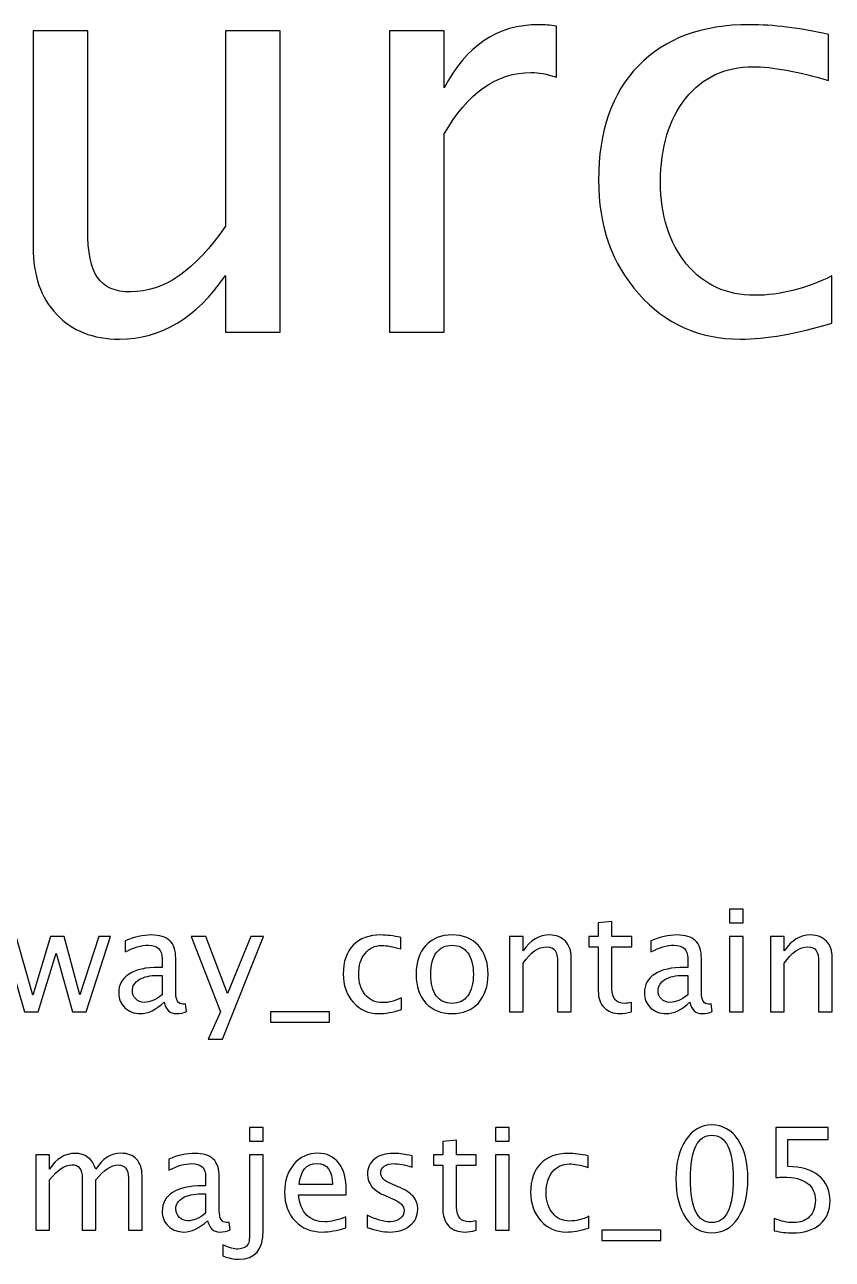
# Model space of a CAD drawing. Header units: centimetres. Extents: x -57 to 41, y -60 to 58.
# Drawn here: x -45.99 to -38.78, y -19.04 to -8.01 of the extents above; entities that cross this region are included whole.
import ezdxf

# ---------------------------------------------------------------- set-up
doc = ezdxf.new("R2010")
doc.units = ezdxf.units.CM
doc.header["$MEASUREMENT"] = 0
doc.layers.add('Layer 1', color=7, linetype='Continuous')

msp = doc.modelspace()

# ---------------------------------------------------------------- linework, layer by layer
at = {"layer": 'Layer 1'}
for points, knots in [([(-42.73409, -10.7573), (-42.73409, -10.7573), (-42.73409, -8.0649), (-42.73409, -8.0649), (-42.73409, -8.0649), (-42.73409, -8.0649), (-42.24641, -8.0649), (-42.24641, -8.0649), (-42.24641, -8.0649), (-42.24641, -8.0649), (-42.24641, -8.57375), (-42.24641, -8.57375), (-42.24641, -8.57375), (-42.05252, -8.19698), (-41.77143, -8.00902), (-41.40228, -8.00902), (-41.40228, -8.00902), (-41.35233, -8.00902), (-41.29984, -8.01325), (-41.24565, -8.02172), (-41.24565, -8.02172), (-41.24565, -8.02172), (-41.24565, -8.47807), (-41.24565, -8.47807), (-41.24565, -8.47807), (-41.33032, -8.45013), (-41.40482, -8.43574), (-41.46917, -8.43574), (-41.46917, -8.43574), (-41.77905, -8.43574), (-42.03813, -8.61862), (-42.24641, -8.98523), (-42.24641, -8.98523), (-42.24641, -8.98523), (-42.24641, -10.7573), (-42.24641, -10.7573), (-42.24641, -10.7573), (-42.24641, -10.7573), (-42.73409, -10.7573), (-42.73409, -10.7573)], [0, 0, 0, 0, 0.09090909, 0.09090909, 0.09090909, 0.09090909, 0.18181818, 0.18181818, 0.18181818, 0.18181818, 0.27272727, 0.27272727, 0.27272727, 0.27272727, 0.36363636, 0.36363636, 0.36363636, 0.36363636, 0.45454545, 0.45454545, 0.45454545, 0.45454545, 0.54545455, 0.54545455, 0.54545455, 0.54545455, 0.63636364, 0.63636364, 0.63636364, 0.63636364, 0.72727273, 0.72727273, 0.72727273, 0.72727273, 0.81818182, 0.81818182, 0.81818182, 0.81818182, 1, 1, 1, 1]), ([(-38.78608, -10.67602), (-39.10189, -10.77085), (-39.37451, -10.81826), (-39.60396, -10.81826), (-39.60396, -10.81826), (-39.96803, -10.81826), (-40.26944, -10.68364), (-40.50905, -10.41525), (-40.50905, -10.41525), (-40.74865, -10.14601), (-40.86888, -9.80649), (-40.86888, -9.39755), (-40.86888, -9.39755), (-40.86888, -8.96067), (-40.75035, -8.61947), (-40.51328, -8.37563), (-40.51328, -8.37563), (-40.27621, -8.13094), (-39.94517, -8.00902), (-39.52014, -8.00902), (-39.52014, -8.00902), (-39.31101, -8.00902), (-39.07564, -8.03781), (-38.81656, -8.09538), (-38.81656, -8.09538), (-38.81656, -8.09538), (-38.81656, -8.50686), (-38.81656, -8.50686), (-38.81656, -8.50686), (-39.09173, -8.42558), (-39.31609, -8.38494), (-39.48881, -8.38494), (-39.48881, -8.38494), (-39.73943, -8.38494), (-39.94009, -8.47892), (-40.08995, -8.66603), (-40.08995, -8.66603), (-40.23981, -8.85315), (-40.31516, -9.10291), (-40.31516, -9.41449), (-40.31516, -9.41449), (-40.31516, -9.71675), (-40.23727, -9.96059), (-40.08233, -10.1477), (-40.08233, -10.1477), (-39.92739, -10.33397), (-39.72503, -10.4271), (-39.47357, -10.4271), (-39.47357, -10.4271), (-39.2509, -10.4271), (-39.0223, -10.36953), (-38.78608, -10.25438), (-38.78608, -10.25438), (-38.78608, -10.25438), (-38.78608, -10.67602), (-38.78608, -10.67602)], [0, 0, 0, 0, 0.06666667, 0.06666667, 0.06666667, 0.06666667, 0.13333333, 0.13333333, 0.13333333, 0.13333333, 0.2, 0.2, 0.2, 0.2, 0.26666667, 0.26666667, 0.26666667, 0.26666667, 0.33333333, 0.33333333, 0.33333333, 0.33333333, 0.4, 0.4, 0.4, 0.4, 0.46666667, 0.46666667, 0.46666667, 0.46666667, 0.53333333, 0.53333333, 0.53333333, 0.53333333, 0.6, 0.6, 0.6, 0.6, 0.66666667, 0.66666667, 0.66666667, 0.66666667, 0.73333333, 0.73333333, 0.73333333, 0.73333333, 0.8, 0.8, 0.8, 0.8, 0.86666667, 0.86666667, 0.86666667, 0.86666667, 1, 1, 1, 1]), ([(-44.20052, -10.7573), (-44.20052, -10.7573), (-44.20052, -10.25099), (-44.20052, -10.25099), (-44.20052, -10.25099), (-44.46045, -10.62945), (-44.77625, -10.81826), (-45.14709, -10.81826), (-45.14709, -10.81826), (-45.38247, -10.81826), (-45.56958, -10.7446), (-45.70843, -10.59643), (-45.70843, -10.59643), (-45.84813, -10.44827), (-45.91756, -10.2493), (-45.91756, -9.99784), (-45.91756, -9.99784), (-45.91756, -9.99784), (-45.91756, -8.0649), (-45.91756, -8.0649), (-45.91756, -8.0649), (-45.91756, -8.0649), (-45.42988, -8.0649), (-45.42988, -8.0649), (-45.42988, -8.0649), (-45.42988, -8.0649), (-45.42988, -9.83867), (-45.42988, -9.83867), (-45.42988, -9.83867), (-45.42988, -10.04102), (-45.40025, -10.18411), (-45.34183, -10.26877), (-45.34183, -10.26877), (-45.28256, -10.35429), (-45.18435, -10.39662), (-45.04634, -10.39662), (-45.04634, -10.39662), (-44.74831, -10.39662), (-44.46553, -10.20104), (-44.20052, -9.80903), (-44.20052, -9.80903), (-44.20052, -9.80903), (-44.20052, -8.0649), (-44.20052, -8.0649), (-44.20052, -8.0649), (-44.20052, -8.0649), (-43.71284, -8.0649), (-43.71284, -8.0649), (-43.71284, -8.0649), (-43.71284, -8.0649), (-43.71284, -10.7573), (-43.71284, -10.7573), (-43.71284, -10.7573), (-43.71284, -10.7573), (-44.20052, -10.7573), (-44.20052, -10.7573)], [0, 0, 0, 0, 0.06666667, 0.06666667, 0.06666667, 0.06666667, 0.13333333, 0.13333333, 0.13333333, 0.13333333, 0.2, 0.2, 0.2, 0.2, 0.26666667, 0.26666667, 0.26666667, 0.26666667, 0.33333333, 0.33333333, 0.33333333, 0.33333333, 0.4, 0.4, 0.4, 0.4, 0.46666667, 0.46666667, 0.46666667, 0.46666667, 0.53333333, 0.53333333, 0.53333333, 0.53333333, 0.6, 0.6, 0.6, 0.6, 0.66666667, 0.66666667, 0.66666667, 0.66666667, 0.73333333, 0.73333333, 0.73333333, 0.73333333, 0.8, 0.8, 0.8, 0.8, 0.86666667, 0.86666667, 0.86666667, 0.86666667, 1, 1, 1, 1]), ([(-39.69996, -16.03327), (-39.69996, -16.03327), (-39.69996, -15.91135), (-39.69996, -15.91135), (-39.69996, -15.91135), (-39.69996, -15.91135), (-39.57804, -15.91135), (-39.57804, -15.91135), (-39.57804, -15.91135), (-39.57804, -15.91135), (-39.57804, -16.03327), (-39.57804, -16.03327), (-39.57804, -16.03327), (-39.57804, -16.03327), (-39.69996, -16.03327), (-39.69996, -16.03327)], [0, 0, 0, 0, 0.2, 0.2, 0.2, 0.2, 0.4, 0.4, 0.4, 0.4, 0.6, 0.6, 0.6, 0.6, 1, 1, 1, 1]), ([(-40.5752, -16.82935), (-40.61288, -16.83972), (-40.64568, -16.8448), (-40.67341, -16.8448), (-40.67341, -16.8448), (-40.73564, -16.8448), (-40.78411, -16.82702), (-40.81883, -16.79146), (-40.81883, -16.79146), (-40.85375, -16.7559), (-40.87111, -16.70658), (-40.87111, -16.64329), (-40.87111, -16.64329), (-40.87111, -16.64329), (-40.87111, -16.2479), (-40.87111, -16.2479), (-40.87111, -16.2479), (-40.87111, -16.2479), (-40.95535, -16.2479), (-40.95535, -16.2479), (-40.95535, -16.2479), (-40.95535, -16.2479), (-40.95535, -16.15646), (-40.95535, -16.15646), (-40.95535, -16.15646), (-40.95535, -16.15646), (-40.87111, -16.15646), (-40.87111, -16.15646), (-40.87111, -16.15646), (-40.87111, -16.15646), (-40.87111, -16.03475), (-40.87111, -16.03475), (-40.87111, -16.03475), (-40.87111, -16.03475), (-40.74919, -16.02311), (-40.74919, -16.02311), (-40.74919, -16.02311), (-40.74919, -16.02311), (-40.74919, -16.15646), (-40.74919, -16.15646), (-40.74919, -16.15646), (-40.74919, -16.15646), (-40.57266, -16.15646), (-40.57266, -16.15646), (-40.57266, -16.15646), (-40.57266, -16.15646), (-40.57266, -16.2479), (-40.57266, -16.2479), (-40.57266, -16.2479), (-40.57266, -16.2479), (-40.74919, -16.2479), (-40.74919, -16.2479), (-40.74919, -16.2479), (-40.74919, -16.2479), (-40.74919, -16.62128), (-40.74919, -16.62128), (-40.74919, -16.62128), (-40.74919, -16.70933), (-40.71088, -16.75336), (-40.63447, -16.75336), (-40.63447, -16.75336), (-40.61817, -16.75336), (-40.59848, -16.75061), (-40.5752, -16.74532), (-40.5752, -16.74532), (-40.5752, -16.74532), (-40.5752, -16.82935), (-40.5752, -16.82935)], [0, 0, 0, 0, 0.05555556, 0.05555556, 0.05555556, 0.05555556, 0.11111111, 0.11111111, 0.11111111, 0.11111111, 0.16666667, 0.16666667, 0.16666667, 0.16666667, 0.22222222, 0.22222222, 0.22222222, 0.22222222, 0.27777778, 0.27777778, 0.27777778, 0.27777778, 0.33333333, 0.33333333, 0.33333333, 0.33333333, 0.38888889, 0.38888889, 0.38888889, 0.38888889, 0.44444444, 0.44444444, 0.44444444, 0.44444444, 0.5, 0.5, 0.5, 0.5, 0.55555556, 0.55555556, 0.55555556, 0.55555556, 0.61111111, 0.61111111, 0.61111111, 0.61111111, 0.66666667, 0.66666667, 0.66666667, 0.66666667, 0.72222222, 0.72222222, 0.72222222, 0.72222222, 0.77777778, 0.77777778, 0.77777778, 0.77777778, 0.83333333, 0.83333333, 0.83333333, 0.83333333, 0.88888889, 0.88888889, 0.88888889, 0.88888889, 1, 1, 1, 1]), ([(-45.99472, -16.82956), (-45.99472, -16.82956), (-46.18776, -16.15646), (-46.18776, -16.15646), (-46.18776, -16.15646), (-46.18776, -16.15646), (-46.0688, -16.15646), (-46.0688, -16.15646), (-46.0688, -16.15646), (-46.0688, -16.15646), (-45.92085, -16.67906), (-45.92085, -16.67906), (-45.92085, -16.67906), (-45.92085, -16.67906), (-45.76125, -16.15646), (-45.76125, -16.15646), (-45.76125, -16.15646), (-45.76125, -16.15646), (-45.63933, -16.15646), (-45.63933, -16.15646), (-45.63933, -16.15646), (-45.63933, -16.15646), (-45.499, -16.67822), (-45.499, -16.67822), (-45.499, -16.67822), (-45.499, -16.67822), (-45.32924, -16.15646), (-45.32924, -16.15646), (-45.32924, -16.15646), (-45.32924, -16.15646), (-45.2251, -16.15646), (-45.2251, -16.15646), (-45.2251, -16.15646), (-45.2251, -16.15646), (-45.44481, -16.82956), (-45.44481, -16.82956), (-45.44481, -16.82956), (-45.44481, -16.82956), (-45.56673, -16.82956), (-45.56673, -16.82956), (-45.56673, -16.82956), (-45.56673, -16.82956), (-45.71109, -16.30463), (-45.71109, -16.30463), (-45.71109, -16.30463), (-45.71109, -16.30463), (-45.8728, -16.82956), (-45.8728, -16.82956), (-45.8728, -16.82956), (-45.8728, -16.82956), (-45.99472, -16.82956), (-45.99472, -16.82956)], [0, 0, 0, 0, 0.07142857, 0.07142857, 0.07142857, 0.07142857, 0.14285714, 0.14285714, 0.14285714, 0.14285714, 0.21428571, 0.21428571, 0.21428571, 0.21428571, 0.28571429, 0.28571429, 0.28571429, 0.28571429, 0.35714286, 0.35714286, 0.35714286, 0.35714286, 0.42857143, 0.42857143, 0.42857143, 0.42857143, 0.5, 0.5, 0.5, 0.5, 0.57142857, 0.57142857, 0.57142857, 0.57142857, 0.64285714, 0.64285714, 0.64285714, 0.64285714, 0.71428571, 0.71428571, 0.71428571, 0.71428571, 0.78571429, 0.78571429, 0.78571429, 0.78571429, 0.85714286, 0.85714286, 0.85714286, 0.85714286, 1, 1, 1, 1]), ([(-44.748, -16.74383), (-44.82123, -16.81114), (-44.89172, -16.8448), (-44.95945, -16.8448), (-44.95945, -16.8448), (-45.01512, -16.8448), (-45.06148, -16.82744), (-45.09809, -16.79252), (-45.09809, -16.79252), (-45.13492, -16.75759), (-45.15334, -16.71357), (-45.15334, -16.66044), (-45.15334, -16.66044), (-45.15334, -16.58699), (-45.12244, -16.53047), (-45.06063, -16.4911), (-45.06063, -16.4911), (-44.99882, -16.45173), (-44.91013, -16.43205), (-44.79456, -16.43205), (-44.79456, -16.43205), (-44.79456, -16.43205), (-44.76599, -16.43205), (-44.76599, -16.43205), (-44.76599, -16.43205), (-44.76599, -16.43205), (-44.76599, -16.35098), (-44.76599, -16.35098), (-44.76599, -16.35098), (-44.76599, -16.27288), (-44.80663, -16.23393), (-44.88812, -16.23393), (-44.88812, -16.23393), (-44.9512, -16.23393), (-45.0202, -16.25383), (-45.09492, -16.29362), (-45.09492, -16.29362), (-45.09492, -16.29362), (-45.09492, -16.19329), (-45.09492, -16.19329), (-45.09492, -16.19329), (-45.01279, -16.15942), (-44.93532, -16.14249), (-44.86272, -16.14249), (-44.86272, -16.14249), (-44.788, -16.14249), (-44.73276, -16.15942), (-44.69741, -16.1935), (-44.69741, -16.1935), (-44.66185, -16.22758), (-44.64407, -16.28007), (-44.64407, -16.35098), (-44.64407, -16.35098), (-44.64407, -16.35098), (-44.64407, -16.65515), (-44.64407, -16.65515), (-44.64407, -16.65515), (-44.64407, -16.72478), (-44.62269, -16.75971), (-44.57972, -16.75971), (-44.57972, -16.75971), (-44.57443, -16.75971), (-44.5666, -16.75886), (-44.55623, -16.75717), (-44.55623, -16.75717), (-44.55623, -16.75717), (-44.54755, -16.8249), (-44.54755, -16.8249), (-44.54755, -16.8249), (-44.57528, -16.83824), (-44.60576, -16.8448), (-44.6392, -16.8448), (-44.6392, -16.8448), (-44.69614, -16.8448), (-44.73233, -16.81114), (-44.748, -16.74383)], [0, 0, 0, 0, 0.05, 0.05, 0.05, 0.05, 0.1, 0.1, 0.1, 0.1, 0.15, 0.15, 0.15, 0.15, 0.2, 0.2, 0.2, 0.2, 0.25, 0.25, 0.25, 0.25, 0.3, 0.3, 0.3, 0.3, 0.35, 0.35, 0.35, 0.35, 0.4, 0.4, 0.4, 0.4, 0.45, 0.45, 0.45, 0.45, 0.5, 0.5, 0.5, 0.5, 0.55, 0.55, 0.55, 0.55, 0.6, 0.6, 0.6, 0.6, 0.65, 0.65, 0.65, 0.65, 0.7, 0.7, 0.7, 0.7, 0.75, 0.75, 0.75, 0.75, 0.8, 0.8, 0.8, 0.8, 0.85, 0.85, 0.85, 0.85, 0.9, 0.9, 0.9, 0.9, 1, 1, 1, 1]), ([(-44.35388, -17.07467), (-44.35388, -17.07467), (-44.24466, -16.83041), (-44.24466, -16.83041), (-44.24466, -16.83041), (-44.24466, -16.83041), (-44.50543, -16.15646), (-44.50543, -16.15646), (-44.50543, -16.15646), (-44.50543, -16.15646), (-44.37462, -16.15646), (-44.37462, -16.15646), (-44.37462, -16.15646), (-44.37462, -16.15646), (-44.18073, -16.66615), (-44.18073, -16.66615), (-44.18073, -16.66615), (-44.18073, -16.66615), (-43.97393, -16.15646), (-43.97393, -16.15646), (-43.97393, -16.15646), (-43.97393, -16.15646), (-43.859, -16.15646), (-43.859, -16.15646), (-43.859, -16.15646), (-43.859, -16.15646), (-44.22688, -17.07467), (-44.22688, -17.07467), (-44.22688, -17.07467), (-44.22688, -17.07467), (-44.35388, -17.07467), (-44.35388, -17.07467)], [0, 0, 0, 0, 0.11111111, 0.11111111, 0.11111111, 0.11111111, 0.22222222, 0.22222222, 0.22222222, 0.22222222, 0.33333333, 0.33333333, 0.33333333, 0.33333333, 0.44444444, 0.44444444, 0.44444444, 0.44444444, 0.55555556, 0.55555556, 0.55555556, 0.55555556, 0.66666667, 0.66666667, 0.66666667, 0.66666667, 0.77777778, 0.77777778, 0.77777778, 0.77777778, 1, 1, 1, 1]), ([(-42.62773, -16.80924), (-42.70668, -16.83295), (-42.77484, -16.8448), (-42.8322, -16.8448), (-42.8322, -16.8448), (-42.92322, -16.8448), (-42.99857, -16.81114), (-43.05847, -16.74405), (-43.05847, -16.74405), (-43.11837, -16.67674), (-43.14843, -16.59186), (-43.14843, -16.48962), (-43.14843, -16.48962), (-43.14843, -16.3804), (-43.1188, -16.2951), (-43.05953, -16.23414), (-43.05953, -16.23414), (-43.00026, -16.17297), (-42.9175, -16.14249), (-42.81124, -16.14249), (-42.81124, -16.14249), (-42.75896, -16.14249), (-42.70012, -16.14969), (-42.63535, -16.16408), (-42.63535, -16.16408), (-42.63535, -16.16408), (-42.63535, -16.26695), (-42.63535, -16.26695), (-42.63535, -16.26695), (-42.70414, -16.24663), (-42.76023, -16.23647), (-42.80341, -16.23647), (-42.80341, -16.23647), (-42.86607, -16.23647), (-42.91623, -16.25996), (-42.9537, -16.30674), (-42.9537, -16.30674), (-42.99116, -16.35352), (-43.01, -16.41596), (-43.01, -16.49386), (-43.01, -16.49386), (-43.01, -16.56942), (-42.99053, -16.63038), (-42.95179, -16.67716), (-42.95179, -16.67716), (-42.91306, -16.72373), (-42.86247, -16.74701), (-42.7996, -16.74701), (-42.7996, -16.74701), (-42.74393, -16.74701), (-42.68678, -16.73262), (-42.62773, -16.70383), (-42.62773, -16.70383), (-42.62773, -16.70383), (-42.62773, -16.80924), (-42.62773, -16.80924)], [0, 0, 0, 0, 0.06666667, 0.06666667, 0.06666667, 0.06666667, 0.13333333, 0.13333333, 0.13333333, 0.13333333, 0.2, 0.2, 0.2, 0.2, 0.26666667, 0.26666667, 0.26666667, 0.26666667, 0.33333333, 0.33333333, 0.33333333, 0.33333333, 0.4, 0.4, 0.4, 0.4, 0.46666667, 0.46666667, 0.46666667, 0.46666667, 0.53333333, 0.53333333, 0.53333333, 0.53333333, 0.6, 0.6, 0.6, 0.6, 0.66666667, 0.66666667, 0.66666667, 0.66666667, 0.73333333, 0.73333333, 0.73333333, 0.73333333, 0.8, 0.8, 0.8, 0.8, 0.86666667, 0.86666667, 0.86666667, 0.86666667, 1, 1, 1, 1]), ([(-42.17667, -16.8448), (-42.27552, -16.8448), (-42.35383, -16.81326), (-42.41141, -16.75018), (-42.41141, -16.75018), (-42.46919, -16.68711), (-42.49798, -16.60138), (-42.49798, -16.49322), (-42.49798, -16.49322), (-42.49798, -16.38527), (-42.46919, -16.29976), (-42.41141, -16.23689), (-42.41141, -16.23689), (-42.35383, -16.17403), (-42.27552, -16.14249), (-42.17667, -16.14249), (-42.17667, -16.14249), (-42.07782, -16.14249), (-41.9995, -16.17403), (-41.94193, -16.23689), (-41.94193, -16.23689), (-41.88415, -16.29976), (-41.85536, -16.38527), (-41.85536, -16.49322), (-41.85536, -16.49322), (-41.85536, -16.60138), (-41.88415, -16.68711), (-41.94193, -16.75018), (-41.94193, -16.75018), (-41.9995, -16.81326), (-42.07782, -16.8448), (-42.17667, -16.8448)], [0, 0, 0, 0, 0.11111111, 0.11111111, 0.11111111, 0.11111111, 0.22222222, 0.22222222, 0.22222222, 0.22222222, 0.33333333, 0.33333333, 0.33333333, 0.33333333, 0.44444444, 0.44444444, 0.44444444, 0.44444444, 0.55555556, 0.55555556, 0.55555556, 0.55555556, 0.66666667, 0.66666667, 0.66666667, 0.66666667, 0.77777778, 0.77777778, 0.77777778, 0.77777778, 1, 1, 1, 1]), ([(-41.66444, -16.82956), (-41.66444, -16.82956), (-41.66444, -16.15646), (-41.66444, -16.15646), (-41.66444, -16.15646), (-41.66444, -16.15646), (-41.54252, -16.15646), (-41.54252, -16.15646), (-41.54252, -16.15646), (-41.54252, -16.15646), (-41.54252, -16.28367), (-41.54252, -16.28367), (-41.54252, -16.28367), (-41.47796, -16.18948), (-41.3988, -16.14249), (-41.30524, -16.14249), (-41.30524, -16.14249), (-41.2464, -16.14249), (-41.19962, -16.1609), (-41.16512, -16.19795), (-41.16512, -16.19795), (-41.13062, -16.23478), (-41.11326, -16.28452), (-41.11326, -16.34675), (-41.11326, -16.34675), (-41.11326, -16.34675), (-41.11326, -16.82956), (-41.11326, -16.82956), (-41.11326, -16.82956), (-41.11326, -16.82956), (-41.23518, -16.82956), (-41.23518, -16.82956), (-41.23518, -16.82956), (-41.23518, -16.82956), (-41.23518, -16.38654), (-41.23518, -16.38654), (-41.23518, -16.38654), (-41.23518, -16.33659), (-41.24259, -16.30103), (-41.25719, -16.27986), (-41.25719, -16.27986), (-41.27201, -16.25848), (-41.29635, -16.2479), (-41.33043, -16.2479), (-41.33043, -16.2479), (-41.40536, -16.2479), (-41.47606, -16.29679), (-41.54252, -16.39458), (-41.54252, -16.39458), (-41.54252, -16.39458), (-41.54252, -16.82956), (-41.54252, -16.82956), (-41.54252, -16.82956), (-41.54252, -16.82956), (-41.66444, -16.82956), (-41.66444, -16.82956)], [0, 0, 0, 0, 0.06666667, 0.06666667, 0.06666667, 0.06666667, 0.13333333, 0.13333333, 0.13333333, 0.13333333, 0.2, 0.2, 0.2, 0.2, 0.26666667, 0.26666667, 0.26666667, 0.26666667, 0.33333333, 0.33333333, 0.33333333, 0.33333333, 0.4, 0.4, 0.4, 0.4, 0.46666667, 0.46666667, 0.46666667, 0.46666667, 0.53333333, 0.53333333, 0.53333333, 0.53333333, 0.6, 0.6, 0.6, 0.6, 0.66666667, 0.66666667, 0.66666667, 0.66666667, 0.73333333, 0.73333333, 0.73333333, 0.73333333, 0.8, 0.8, 0.8, 0.8, 0.86666667, 0.86666667, 0.86666667, 0.86666667, 1, 1, 1, 1]), ([(-40.05429, -16.74383), (-40.12752, -16.81114), (-40.19801, -16.8448), (-40.26574, -16.8448), (-40.26574, -16.8448), (-40.32141, -16.8448), (-40.36777, -16.82744), (-40.40438, -16.79252), (-40.40438, -16.79252), (-40.44121, -16.75759), (-40.45963, -16.71357), (-40.45963, -16.66044), (-40.45963, -16.66044), (-40.45963, -16.58699), (-40.42873, -16.53047), (-40.36692, -16.4911), (-40.36692, -16.4911), (-40.30511, -16.45173), (-40.21642, -16.43205), (-40.10085, -16.43205), (-40.10085, -16.43205), (-40.10085, -16.43205), (-40.07228, -16.43205), (-40.07228, -16.43205), (-40.07228, -16.43205), (-40.07228, -16.43205), (-40.07228, -16.35098), (-40.07228, -16.35098), (-40.07228, -16.35098), (-40.07228, -16.27288), (-40.11292, -16.23393), (-40.19441, -16.23393), (-40.19441, -16.23393), (-40.25749, -16.23393), (-40.32649, -16.25383), (-40.40121, -16.29362), (-40.40121, -16.29362), (-40.40121, -16.29362), (-40.40121, -16.19329), (-40.40121, -16.19329), (-40.40121, -16.19329), (-40.31908, -16.15942), (-40.24161, -16.14249), (-40.16901, -16.14249), (-40.16901, -16.14249), (-40.09429, -16.14249), (-40.03905, -16.15942), (-40.0037, -16.1935), (-40.0037, -16.1935), (-39.96814, -16.22758), (-39.95036, -16.28007), (-39.95036, -16.35098), (-39.95036, -16.35098), (-39.95036, -16.35098), (-39.95036, -16.65515), (-39.95036, -16.65515), (-39.95036, -16.65515), (-39.95036, -16.72478), (-39.92898, -16.75971), (-39.88601, -16.75971), (-39.88601, -16.75971), (-39.88072, -16.75971), (-39.87289, -16.75886), (-39.86252, -16.75717), (-39.86252, -16.75717), (-39.86252, -16.75717), (-39.85384, -16.8249), (-39.85384, -16.8249), (-39.85384, -16.8249), (-39.88157, -16.83824), (-39.91205, -16.8448), (-39.94549, -16.8448), (-39.94549, -16.8448), (-40.00243, -16.8448), (-40.03862, -16.81114), (-40.05429, -16.74383)], [0, 0, 0, 0, 0.05, 0.05, 0.05, 0.05, 0.1, 0.1, 0.1, 0.1, 0.15, 0.15, 0.15, 0.15, 0.2, 0.2, 0.2, 0.2, 0.25, 0.25, 0.25, 0.25, 0.3, 0.3, 0.3, 0.3, 0.35, 0.35, 0.35, 0.35, 0.4, 0.4, 0.4, 0.4, 0.45, 0.45, 0.45, 0.45, 0.5, 0.5, 0.5, 0.5, 0.55, 0.55, 0.55, 0.55, 0.6, 0.6, 0.6, 0.6, 0.65, 0.65, 0.65, 0.65, 0.7, 0.7, 0.7, 0.7, 0.75, 0.75, 0.75, 0.75, 0.8, 0.8, 0.8, 0.8, 0.85, 0.85, 0.85, 0.85, 0.9, 0.9, 0.9, 0.9, 1, 1, 1, 1]), ([(-39.69996, -16.82956), (-39.69996, -16.82956), (-39.69996, -16.15646), (-39.69996, -16.15646), (-39.69996, -16.15646), (-39.69996, -16.15646), (-39.57804, -16.15646), (-39.57804, -16.15646), (-39.57804, -16.15646), (-39.57804, -16.15646), (-39.57804, -16.82956), (-39.57804, -16.82956), (-39.57804, -16.82956), (-39.57804, -16.82956), (-39.69996, -16.82956), (-39.69996, -16.82956)], [0, 0, 0, 0, 0.2, 0.2, 0.2, 0.2, 0.4, 0.4, 0.4, 0.4, 0.6, 0.6, 0.6, 0.6, 1, 1, 1, 1]), ([(-39.33293, -16.82956), (-39.33293, -16.82956), (-39.33293, -16.15646), (-39.33293, -16.15646), (-39.33293, -16.15646), (-39.33293, -16.15646), (-39.21101, -16.15646), (-39.21101, -16.15646), (-39.21101, -16.15646), (-39.21101, -16.15646), (-39.21101, -16.28367), (-39.21101, -16.28367), (-39.21101, -16.28367), (-39.14645, -16.18948), (-39.06729, -16.14249), (-38.97373, -16.14249), (-38.97373, -16.14249), (-38.91489, -16.14249), (-38.86811, -16.1609), (-38.83361, -16.19795), (-38.83361, -16.19795), (-38.79911, -16.23478), (-38.78175, -16.28452), (-38.78175, -16.34675), (-38.78175, -16.34675), (-38.78175, -16.34675), (-38.78175, -16.82956), (-38.78175, -16.82956), (-38.78175, -16.82956), (-38.78175, -16.82956), (-38.90367, -16.82956), (-38.90367, -16.82956), (-38.90367, -16.82956), (-38.90367, -16.82956), (-38.90367, -16.38654), (-38.90367, -16.38654), (-38.90367, -16.38654), (-38.90367, -16.33659), (-38.91108, -16.30103), (-38.92568, -16.27986), (-38.92568, -16.27986), (-38.9405, -16.25848), (-38.96484, -16.2479), (-38.99892, -16.2479), (-38.99892, -16.2479), (-39.07385, -16.2479), (-39.14455, -16.29679), (-39.21101, -16.39458), (-39.21101, -16.39458), (-39.21101, -16.39458), (-39.21101, -16.82956), (-39.21101, -16.82956), (-39.21101, -16.82956), (-39.21101, -16.82956), (-39.33293, -16.82956), (-39.33293, -16.82956)], [0, 0, 0, 0, 0.06666667, 0.06666667, 0.06666667, 0.06666667, 0.13333333, 0.13333333, 0.13333333, 0.13333333, 0.2, 0.2, 0.2, 0.2, 0.26666667, 0.26666667, 0.26666667, 0.26666667, 0.33333333, 0.33333333, 0.33333333, 0.33333333, 0.4, 0.4, 0.4, 0.4, 0.46666667, 0.46666667, 0.46666667, 0.46666667, 0.53333333, 0.53333333, 0.53333333, 0.53333333, 0.6, 0.6, 0.6, 0.6, 0.66666667, 0.66666667, 0.66666667, 0.66666667, 0.73333333, 0.73333333, 0.73333333, 0.73333333, 0.8, 0.8, 0.8, 0.8, 0.86666667, 0.86666667, 0.86666667, 0.86666667, 1, 1, 1, 1]), ([(-42.17688, -16.75336), (-42.11656, -16.75336), (-42.06957, -16.73071), (-42.03612, -16.6852), (-42.03612, -16.6852), (-42.00289, -16.63991), (-41.98617, -16.57577), (-41.98617, -16.49322), (-41.98617, -16.49322), (-41.98617, -16.41088), (-42.00289, -16.34696), (-42.03612, -16.30166), (-42.03612, -16.30166), (-42.06957, -16.25658), (-42.11656, -16.23393), (-42.17688, -16.23393), (-42.17688, -16.23393), (-42.23742, -16.23393), (-42.28441, -16.25658), (-42.31743, -16.30166), (-42.31743, -16.30166), (-42.35066, -16.34696), (-42.36717, -16.41088), (-42.36717, -16.49322), (-42.36717, -16.49322), (-42.36717, -16.57577), (-42.35066, -16.63991), (-42.31743, -16.6852), (-42.31743, -16.6852), (-42.28441, -16.73071), (-42.23742, -16.75336), (-42.17688, -16.75336)], [0, 0, 0, 0, 0.11111111, 0.11111111, 0.11111111, 0.11111111, 0.22222222, 0.22222222, 0.22222222, 0.22222222, 0.33333333, 0.33333333, 0.33333333, 0.33333333, 0.44444444, 0.44444444, 0.44444444, 0.44444444, 0.55555556, 0.55555556, 0.55555556, 0.55555556, 0.66666667, 0.66666667, 0.66666667, 0.66666667, 0.77777778, 0.77777778, 0.77777778, 0.77777778, 1, 1, 1, 1]), ([(-44.76599, -16.67737), (-44.76599, -16.67737), (-44.76599, -16.50444), (-44.76599, -16.50444), (-44.76599, -16.50444), (-44.76599, -16.50444), (-44.80515, -16.50317), (-44.80515, -16.50317), (-44.80515, -16.50317), (-44.87288, -16.50317), (-44.92749, -16.51566), (-44.96919, -16.54063), (-44.96919, -16.54063), (-45.01068, -16.56582), (-45.03142, -16.59905), (-45.03142, -16.64054), (-45.03142, -16.64054), (-45.03142, -16.66954), (-45.02105, -16.69409), (-45.00052, -16.7142), (-45.00052, -16.7142), (-44.97977, -16.73431), (-44.95458, -16.74447), (-44.92474, -16.74447), (-44.92474, -16.74447), (-44.87394, -16.74447), (-44.82102, -16.72203), (-44.76599, -16.67737)], [0, 0, 0, 0, 0.125, 0.125, 0.125, 0.125, 0.25, 0.25, 0.25, 0.25, 0.375, 0.375, 0.375, 0.375, 0.5, 0.5, 0.5, 0.5, 0.625, 0.625, 0.625, 0.625, 0.75, 0.75, 0.75, 0.75, 1, 1, 1, 1]), ([(-40.07228, -16.67737), (-40.07228, -16.67737), (-40.07228, -16.50444), (-40.07228, -16.50444), (-40.07228, -16.50444), (-40.07228, -16.50444), (-40.11144, -16.50317), (-40.11144, -16.50317), (-40.11144, -16.50317), (-40.17917, -16.50317), (-40.23378, -16.51566), (-40.27548, -16.54063), (-40.27548, -16.54063), (-40.31697, -16.56582), (-40.33771, -16.59905), (-40.33771, -16.64054), (-40.33771, -16.64054), (-40.33771, -16.66954), (-40.32734, -16.69409), (-40.30681, -16.7142), (-40.30681, -16.7142), (-40.28606, -16.73431), (-40.26087, -16.74447), (-40.23103, -16.74447), (-40.23103, -16.74447), (-40.18023, -16.74447), (-40.12731, -16.72203), (-40.07228, -16.67737)], [0, 0, 0, 0, 0.125, 0.125, 0.125, 0.125, 0.25, 0.25, 0.25, 0.25, 0.375, 0.375, 0.375, 0.375, 0.5, 0.5, 0.5, 0.5, 0.625, 0.625, 0.625, 0.625, 0.75, 0.75, 0.75, 0.75, 1, 1, 1, 1]), ([(-43.79867, -16.921), (-43.79867, -16.921), (-43.79867, -16.82956), (-43.79867, -16.82956), (-43.79867, -16.82956), (-43.79867, -16.82956), (-43.27035, -16.82956), (-43.27035, -16.82956), (-43.27035, -16.82956), (-43.27035, -16.82956), (-43.27035, -16.921), (-43.27035, -16.921), (-43.27035, -16.921), (-43.27035, -16.921), (-43.79867, -16.921), (-43.79867, -16.921)], [0, 0, 0, 0, 0.2, 0.2, 0.2, 0.2, 0.4, 0.4, 0.4, 0.4, 0.6, 0.6, 0.6, 0.6, 1, 1, 1, 1]), ([(-43.98462, -17.98484), (-43.98462, -17.98484), (-43.98462, -17.86292), (-43.98462, -17.86292), (-43.98462, -17.86292), (-43.98462, -17.86292), (-43.8627, -17.86292), (-43.8627, -17.86292), (-43.8627, -17.86292), (-43.8627, -17.86292), (-43.8627, -17.98484), (-43.8627, -17.98484), (-43.8627, -17.98484), (-43.8627, -17.98484), (-43.98462, -17.98484), (-43.98462, -17.98484)], [0, 0, 0, 0, 0.2, 0.2, 0.2, 0.2, 0.4, 0.4, 0.4, 0.4, 0.6, 0.6, 0.6, 0.6, 1, 1, 1, 1]), ([(-41.78858, -17.98484), (-41.78858, -17.98484), (-41.78858, -17.86292), (-41.78858, -17.86292), (-41.78858, -17.86292), (-41.78858, -17.86292), (-41.66666, -17.86292), (-41.66666, -17.86292), (-41.66666, -17.86292), (-41.66666, -17.86292), (-41.66666, -17.98484), (-41.66666, -17.98484), (-41.66666, -17.98484), (-41.66666, -17.98484), (-41.78858, -17.98484), (-41.78858, -17.98484)], [0, 0, 0, 0, 0.2, 0.2, 0.2, 0.2, 0.4, 0.4, 0.4, 0.4, 0.6, 0.6, 0.6, 0.6, 1, 1, 1, 1]), ([(-39.8567, -18.80399), (-39.95301, -18.80399), (-40.03069, -18.75975), (-40.08953, -18.67149), (-40.08953, -18.67149), (-40.14859, -18.58322), (-40.17801, -18.4668), (-40.17801, -18.32202), (-40.17801, -18.32202), (-40.17801, -18.17724), (-40.14859, -18.06083), (-40.08953, -17.97256), (-40.08953, -17.97256), (-40.03069, -17.8843), (-39.95301, -17.84006), (-39.8567, -17.84006), (-39.8567, -17.84006), (-39.75997, -17.84006), (-39.68229, -17.88409), (-39.62344, -17.97214), (-39.62344, -17.97214), (-39.56481, -18.06019), (-39.53539, -18.17682), (-39.53539, -18.32202), (-39.53539, -18.32202), (-39.53539, -18.4668), (-39.56481, -18.58322), (-39.62344, -18.67149), (-39.62344, -18.67149), (-39.68229, -18.75975), (-39.75997, -18.80399), (-39.8567, -18.80399)], [0, 0, 0, 0, 0.11111111, 0.11111111, 0.11111111, 0.11111111, 0.22222222, 0.22222222, 0.22222222, 0.22222222, 0.33333333, 0.33333333, 0.33333333, 0.33333333, 0.44444444, 0.44444444, 0.44444444, 0.44444444, 0.55555556, 0.55555556, 0.55555556, 0.55555556, 0.66666667, 0.66666667, 0.66666667, 0.66666667, 0.77777778, 0.77777778, 0.77777778, 0.77777778, 1, 1, 1, 1]), ([(-39.30002, -18.78494), (-39.30002, -18.78494), (-39.30002, -18.67572), (-39.30002, -18.67572), (-39.30002, -18.67572), (-39.23927, -18.70027), (-39.1817, -18.71255), (-39.12666, -18.71255), (-39.12666, -18.71255), (-39.06655, -18.71255), (-39.01914, -18.69477), (-38.98464, -18.65921), (-38.98464, -18.65921), (-38.95013, -18.62365), (-38.93299, -18.57475), (-38.93299, -18.51252), (-38.93299, -18.51252), (-38.93299, -18.44564), (-38.95733, -18.39441), (-39.00601, -18.35907), (-39.00601, -18.35907), (-39.0547, -18.32372), (-39.12518, -18.30615), (-39.21726, -18.30615), (-39.21726, -18.30615), (-39.23864, -18.30615), (-39.26128, -18.30763), (-39.28478, -18.31059), (-39.28478, -18.31059), (-39.28478, -18.31059), (-39.28478, -17.86292), (-39.28478, -17.86292), (-39.28478, -17.86292), (-39.28478, -17.86292), (-38.81996, -17.86292), (-38.81996, -17.86292), (-38.81996, -17.86292), (-38.81996, -17.86292), (-38.81996, -17.9696), (-38.81996, -17.9696), (-38.81996, -17.9696), (-38.81996, -17.9696), (-39.1781, -17.9696), (-39.1781, -17.9696), (-39.1781, -17.9696), (-39.1781, -17.9696), (-39.1781, -18.21217), (-39.1781, -18.21217), (-39.1781, -18.21217), (-39.05999, -18.21217), (-38.96791, -18.23926), (-38.90166, -18.29345), (-38.90166, -18.29345), (-38.83541, -18.34742), (-38.80218, -18.42235), (-38.80218, -18.51824), (-38.80218, -18.51824), (-38.80218, -18.60756), (-38.83224, -18.67741), (-38.89235, -18.728), (-38.89235, -18.728), (-38.95246, -18.77859), (-39.03544, -18.80399), (-39.14127, -18.80399), (-39.14127, -18.80399), (-39.18847, -18.80399), (-39.24139, -18.79764), (-39.30002, -18.78494)], [0, 0, 0, 0, 0.05555556, 0.05555556, 0.05555556, 0.05555556, 0.11111111, 0.11111111, 0.11111111, 0.11111111, 0.16666667, 0.16666667, 0.16666667, 0.16666667, 0.22222222, 0.22222222, 0.22222222, 0.22222222, 0.27777778, 0.27777778, 0.27777778, 0.27777778, 0.33333333, 0.33333333, 0.33333333, 0.33333333, 0.38888889, 0.38888889, 0.38888889, 0.38888889, 0.44444444, 0.44444444, 0.44444444, 0.44444444, 0.5, 0.5, 0.5, 0.5, 0.55555556, 0.55555556, 0.55555556, 0.55555556, 0.61111111, 0.61111111, 0.61111111, 0.61111111, 0.66666667, 0.66666667, 0.66666667, 0.66666667, 0.72222222, 0.72222222, 0.72222222, 0.72222222, 0.77777778, 0.77777778, 0.77777778, 0.77777778, 0.83333333, 0.83333333, 0.83333333, 0.83333333, 0.88888889, 0.88888889, 0.88888889, 0.88888889, 1, 1, 1, 1]), ([(-41.96257, -18.78092), (-42.00025, -18.79129), (-42.03305, -18.79637), (-42.06078, -18.79637), (-42.06078, -18.79637), (-42.12301, -18.79637), (-42.17148, -18.77859), (-42.2062, -18.74303), (-42.2062, -18.74303), (-42.24112, -18.70747), (-42.25848, -18.65815), (-42.25848, -18.59486), (-42.25848, -18.59486), (-42.25848, -18.59486), (-42.25848, -18.19947), (-42.25848, -18.19947), (-42.25848, -18.19947), (-42.25848, -18.19947), (-42.34272, -18.19947), (-42.34272, -18.19947), (-42.34272, -18.19947), (-42.34272, -18.19947), (-42.34272, -18.10803), (-42.34272, -18.10803), (-42.34272, -18.10803), (-42.34272, -18.10803), (-42.25848, -18.10803), (-42.25848, -18.10803), (-42.25848, -18.10803), (-42.25848, -18.10803), (-42.25848, -17.98632), (-42.25848, -17.98632), (-42.25848, -17.98632), (-42.25848, -17.98632), (-42.13656, -17.97468), (-42.13656, -17.97468), (-42.13656, -17.97468), (-42.13656, -17.97468), (-42.13656, -18.10803), (-42.13656, -18.10803), (-42.13656, -18.10803), (-42.13656, -18.10803), (-41.96003, -18.10803), (-41.96003, -18.10803), (-41.96003, -18.10803), (-41.96003, -18.10803), (-41.96003, -18.19947), (-41.96003, -18.19947), (-41.96003, -18.19947), (-41.96003, -18.19947), (-42.13656, -18.19947), (-42.13656, -18.19947), (-42.13656, -18.19947), (-42.13656, -18.19947), (-42.13656, -18.57285), (-42.13656, -18.57285), (-42.13656, -18.57285), (-42.13656, -18.6609), (-42.09825, -18.70493), (-42.02184, -18.70493), (-42.02184, -18.70493), (-42.00554, -18.70493), (-41.98585, -18.70218), (-41.96257, -18.69689), (-41.96257, -18.69689), (-41.96257, -18.69689), (-41.96257, -18.78092), (-41.96257, -18.78092)], [0, 0, 0, 0, 0.05555556, 0.05555556, 0.05555556, 0.05555556, 0.11111111, 0.11111111, 0.11111111, 0.11111111, 0.16666667, 0.16666667, 0.16666667, 0.16666667, 0.22222222, 0.22222222, 0.22222222, 0.22222222, 0.27777778, 0.27777778, 0.27777778, 0.27777778, 0.33333333, 0.33333333, 0.33333333, 0.33333333, 0.38888889, 0.38888889, 0.38888889, 0.38888889, 0.44444444, 0.44444444, 0.44444444, 0.44444444, 0.5, 0.5, 0.5, 0.5, 0.55555556, 0.55555556, 0.55555556, 0.55555556, 0.61111111, 0.61111111, 0.61111111, 0.61111111, 0.66666667, 0.66666667, 0.66666667, 0.66666667, 0.72222222, 0.72222222, 0.72222222, 0.72222222, 0.77777778, 0.77777778, 0.77777778, 0.77777778, 0.83333333, 0.83333333, 0.83333333, 0.83333333, 0.88888889, 0.88888889, 0.88888889, 0.88888889, 1, 1, 1, 1]), ([(-39.85691, -18.71255), (-39.7297, -18.71255), (-39.6662, -18.58237), (-39.6662, -18.32202), (-39.6662, -18.32202), (-39.6662, -18.06167), (-39.7297, -17.9315), (-39.85691, -17.9315), (-39.85691, -17.9315), (-39.9837, -17.9315), (-40.0472, -18.06167), (-40.0472, -18.32202), (-40.0472, -18.32202), (-40.0472, -18.58237), (-39.9837, -18.71255), (-39.85691, -18.71255)], [0, 0, 0, 0, 0.2, 0.2, 0.2, 0.2, 0.4, 0.4, 0.4, 0.4, 0.6, 0.6, 0.6, 0.6, 1, 1, 1, 1]), ([(-45.89195, -18.78113), (-45.89195, -18.78113), (-45.89195, -18.10803), (-45.89195, -18.10803), (-45.89195, -18.10803), (-45.89195, -18.10803), (-45.77003, -18.10803), (-45.77003, -18.10803), (-45.77003, -18.10803), (-45.77003, -18.10803), (-45.77003, -18.23524), (-45.77003, -18.23524), (-45.77003, -18.23524), (-45.71055, -18.14105), (-45.63435, -18.09406), (-45.54101, -18.09406), (-45.54101, -18.09406), (-45.45105, -18.09406), (-45.38988, -18.14105), (-45.35728, -18.23524), (-45.35728, -18.23524), (-45.29949, -18.1402), (-45.22414, -18.09279), (-45.13164, -18.09279), (-45.13164, -18.09279), (-45.07259, -18.09279), (-45.02666, -18.11015), (-44.99385, -18.14507), (-44.99385, -18.14507), (-44.96104, -18.18), (-44.94453, -18.22889), (-44.94453, -18.29176), (-44.94453, -18.29176), (-44.94453, -18.29176), (-44.94453, -18.78113), (-44.94453, -18.78113), (-44.94453, -18.78113), (-44.94453, -18.78113), (-45.06645, -18.78113), (-45.06645, -18.78113), (-45.06645, -18.78113), (-45.06645, -18.78113), (-45.06645, -18.31186), (-45.06645, -18.31186), (-45.06645, -18.31186), (-45.06645, -18.23524), (-45.09693, -18.19693), (-45.15789, -18.19693), (-45.15789, -18.19693), (-45.22118, -18.19693), (-45.28764, -18.24159), (-45.35728, -18.33113), (-45.35728, -18.33113), (-45.35728, -18.33113), (-45.35728, -18.78113), (-45.35728, -18.78113), (-45.35728, -18.78113), (-45.35728, -18.78113), (-45.4792, -18.78113), (-45.4792, -18.78113), (-45.4792, -18.78113), (-45.4792, -18.78113), (-45.4792, -18.31144), (-45.4792, -18.31144), (-45.4792, -18.31144), (-45.4792, -18.23418), (-45.5101, -18.19566), (-45.57212, -18.19566), (-45.57212, -18.19566), (-45.63372, -18.19566), (-45.69976, -18.24053), (-45.77003, -18.33049), (-45.77003, -18.33049), (-45.77003, -18.33049), (-45.77003, -18.78113), (-45.77003, -18.78113), (-45.77003, -18.78113), (-45.77003, -18.78113), (-45.89195, -18.78113), (-45.89195, -18.78113)], [0, 0, 0, 0, 0.04761905, 0.04761905, 0.04761905, 0.04761905, 0.0952381, 0.0952381, 0.0952381, 0.0952381, 0.14285714, 0.14285714, 0.14285714, 0.14285714, 0.19047619, 0.19047619, 0.19047619, 0.19047619, 0.23809524, 0.23809524, 0.23809524, 0.23809524, 0.28571429, 0.28571429, 0.28571429, 0.28571429, 0.33333333, 0.33333333, 0.33333333, 0.33333333, 0.38095238, 0.38095238, 0.38095238, 0.38095238, 0.42857143, 0.42857143, 0.42857143, 0.42857143, 0.47619048, 0.47619048, 0.47619048, 0.47619048, 0.52380952, 0.52380952, 0.52380952, 0.52380952, 0.57142857, 0.57142857, 0.57142857, 0.57142857, 0.61904762, 0.61904762, 0.61904762, 0.61904762, 0.66666667, 0.66666667, 0.66666667, 0.66666667, 0.71428571, 0.71428571, 0.71428571, 0.71428571, 0.76190476, 0.76190476, 0.76190476, 0.76190476, 0.80952381, 0.80952381, 0.80952381, 0.80952381, 0.85714286, 0.85714286, 0.85714286, 0.85714286, 0.9047619, 0.9047619, 0.9047619, 0.9047619, 1, 1, 1, 1]), ([(-44.35927, -18.6954), (-44.4325, -18.76271), (-44.50299, -18.79637), (-44.57072, -18.79637), (-44.57072, -18.79637), (-44.62639, -18.79637), (-44.67275, -18.77901), (-44.70936, -18.74409), (-44.70936, -18.74409), (-44.74619, -18.70916), (-44.76461, -18.66514), (-44.76461, -18.61201), (-44.76461, -18.61201), (-44.76461, -18.53856), (-44.73371, -18.48204), (-44.6719, -18.44267), (-44.6719, -18.44267), (-44.61009, -18.4033), (-44.5214, -18.38362), (-44.40583, -18.38362), (-44.40583, -18.38362), (-44.40583, -18.38362), (-44.37726, -18.38362), (-44.37726, -18.38362), (-44.37726, -18.38362), (-44.37726, -18.38362), (-44.37726, -18.30255), (-44.37726, -18.30255), (-44.37726, -18.30255), (-44.37726, -18.22445), (-44.4179, -18.1855), (-44.49939, -18.1855), (-44.49939, -18.1855), (-44.56247, -18.1855), (-44.63147, -18.2054), (-44.70619, -18.24519), (-44.70619, -18.24519), (-44.70619, -18.24519), (-44.70619, -18.14486), (-44.70619, -18.14486), (-44.70619, -18.14486), (-44.62406, -18.11099), (-44.54659, -18.09406), (-44.47399, -18.09406), (-44.47399, -18.09406), (-44.39927, -18.09406), (-44.34403, -18.11099), (-44.30868, -18.14507), (-44.30868, -18.14507), (-44.27312, -18.17915), (-44.25534, -18.23164), (-44.25534, -18.30255), (-44.25534, -18.30255), (-44.25534, -18.30255), (-44.25534, -18.60672), (-44.25534, -18.60672), (-44.25534, -18.60672), (-44.25534, -18.67635), (-44.23396, -18.71128), (-44.19099, -18.71128), (-44.19099, -18.71128), (-44.1857, -18.71128), (-44.17787, -18.71043), (-44.1675, -18.70874), (-44.1675, -18.70874), (-44.1675, -18.70874), (-44.15882, -18.77647), (-44.15882, -18.77647), (-44.15882, -18.77647), (-44.18655, -18.78981), (-44.21703, -18.79637), (-44.25047, -18.79637), (-44.25047, -18.79637), (-44.30741, -18.79637), (-44.3436, -18.76271), (-44.35927, -18.6954)], [0, 0, 0, 0, 0.05, 0.05, 0.05, 0.05, 0.1, 0.1, 0.1, 0.1, 0.15, 0.15, 0.15, 0.15, 0.2, 0.2, 0.2, 0.2, 0.25, 0.25, 0.25, 0.25, 0.3, 0.3, 0.3, 0.3, 0.35, 0.35, 0.35, 0.35, 0.4, 0.4, 0.4, 0.4, 0.45, 0.45, 0.45, 0.45, 0.5, 0.5, 0.5, 0.5, 0.55, 0.55, 0.55, 0.55, 0.6, 0.6, 0.6, 0.6, 0.65, 0.65, 0.65, 0.65, 0.7, 0.7, 0.7, 0.7, 0.75, 0.75, 0.75, 0.75, 0.8, 0.8, 0.8, 0.8, 0.85, 0.85, 0.85, 0.85, 0.9, 0.9, 0.9, 0.9, 1, 1, 1, 1]), ([(-44.22211, -19.00973), (-44.22211, -19.00973), (-44.22211, -18.91194), (-44.22211, -18.91194), (-44.22211, -18.91194), (-44.16496, -18.93649), (-44.12136, -18.94877), (-44.09151, -18.94877), (-44.09151, -18.94877), (-44.05764, -18.94877), (-44.03119, -18.93967), (-44.01256, -18.92147), (-44.01256, -18.92147), (-44.00007, -18.90919), (-43.99245, -18.89501), (-43.98928, -18.87934), (-43.98928, -18.87934), (-43.9861, -18.86368), (-43.98462, -18.83087), (-43.98462, -18.78092), (-43.98462, -18.78092), (-43.98462, -18.78092), (-43.98462, -18.10803), (-43.98462, -18.10803), (-43.98462, -18.10803), (-43.98462, -18.10803), (-43.8627, -18.10803), (-43.8627, -18.10803), (-43.8627, -18.10803), (-43.8627, -18.10803), (-43.8627, -18.78071), (-43.8627, -18.78071), (-43.8627, -18.78071), (-43.8627, -18.95364), (-43.93572, -19.04021), (-44.08199, -19.04021), (-44.08199, -19.04021), (-44.12538, -19.04021), (-44.17216, -19.03005), (-44.22211, -19.00973)], [0, 0, 0, 0, 0.09090909, 0.09090909, 0.09090909, 0.09090909, 0.18181818, 0.18181818, 0.18181818, 0.18181818, 0.27272727, 0.27272727, 0.27272727, 0.27272727, 0.36363636, 0.36363636, 0.36363636, 0.36363636, 0.45454545, 0.45454545, 0.45454545, 0.45454545, 0.54545455, 0.54545455, 0.54545455, 0.54545455, 0.63636364, 0.63636364, 0.63636364, 0.63636364, 0.72727273, 0.72727273, 0.72727273, 0.72727273, 0.81818182, 0.81818182, 0.81818182, 0.81818182, 1, 1, 1, 1]), ([(-43.12462, -18.75954), (-43.20653, -18.78409), (-43.2766, -18.79637), (-43.33502, -18.79637), (-43.33502, -18.79637), (-43.43471, -18.79637), (-43.51578, -18.76335), (-43.57822, -18.69752), (-43.57822, -18.69752), (-43.64066, -18.63169), (-43.67199, -18.54639), (-43.67199, -18.4414), (-43.67199, -18.4414), (-43.67199, -18.33959), (-43.64447, -18.25598), (-43.58923, -18.19058), (-43.58923, -18.19058), (-43.53398, -18.12539), (-43.46329, -18.09279), (-43.37714, -18.09279), (-43.37714, -18.09279), (-43.29565, -18.09279), (-43.23257, -18.12179), (-43.18812, -18.17978), (-43.18812, -18.17978), (-43.14367, -18.23778), (-43.12144, -18.31991), (-43.12144, -18.42638), (-43.12144, -18.42638), (-43.12144, -18.42638), (-43.12208, -18.46363), (-43.12208, -18.46363), (-43.12208, -18.46363), (-43.12208, -18.46363), (-43.54753, -18.46363), (-43.54753, -18.46363), (-43.54753, -18.46363), (-43.52975, -18.6245), (-43.45122, -18.70493), (-43.31216, -18.70493), (-43.31216, -18.70493), (-43.26114, -18.70493), (-43.1987, -18.69054), (-43.12462, -18.66175), (-43.12462, -18.66175), (-43.12462, -18.66175), (-43.12462, -18.75954), (-43.12462, -18.75954)], [0, 0, 0, 0, 0.07692308, 0.07692308, 0.07692308, 0.07692308, 0.15384615, 0.15384615, 0.15384615, 0.15384615, 0.23076923, 0.23076923, 0.23076923, 0.23076923, 0.30769231, 0.30769231, 0.30769231, 0.30769231, 0.38461538, 0.38461538, 0.38461538, 0.38461538, 0.46153846, 0.46153846, 0.46153846, 0.46153846, 0.53846154, 0.53846154, 0.53846154, 0.53846154, 0.61538462, 0.61538462, 0.61538462, 0.61538462, 0.69230769, 0.69230769, 0.69230769, 0.69230769, 0.76923077, 0.76923077, 0.76923077, 0.76923077, 0.84615385, 0.84615385, 0.84615385, 0.84615385, 1, 1, 1, 1]), ([(-43.54118, -18.37219), (-43.54118, -18.37219), (-43.244, -18.37219), (-43.244, -18.37219), (-43.244, -18.37219), (-43.244, -18.24688), (-43.29078, -18.18423), (-43.38412, -18.18423), (-43.38412, -18.18423), (-43.4781, -18.18423), (-43.53038, -18.24688), (-43.54118, -18.37219)], [0, 0, 0, 0, 0.25, 0.25, 0.25, 0.25, 0.5, 0.5, 0.5, 0.5, 1, 1, 1, 1]), ([(-42.93518, -18.757), (-42.93518, -18.757), (-42.93518, -18.64524), (-42.93518, -18.64524), (-42.93518, -18.64524), (-42.85538, -18.68503), (-42.78617, -18.70493), (-42.72711, -18.70493), (-42.72711, -18.70493), (-42.69197, -18.70493), (-42.66276, -18.6954), (-42.63969, -18.67635), (-42.63969, -18.67635), (-42.61662, -18.65752), (-42.60498, -18.63381), (-42.60498, -18.60523), (-42.60498, -18.60523), (-42.60498, -18.56354), (-42.63736, -18.52903), (-42.70213, -18.50173), (-42.70213, -18.50173), (-42.70213, -18.50173), (-42.77347, -18.47146), (-42.77347, -18.47146), (-42.77347, -18.47146), (-42.87866, -18.42786), (-42.93137, -18.36478), (-42.93137, -18.28287), (-42.93137, -18.28287), (-42.93137, -18.22423), (-42.91063, -18.17809), (-42.86914, -18.14444), (-42.86914, -18.14444), (-42.82765, -18.11078), (-42.77071, -18.09406), (-42.69854, -18.09406), (-42.69854, -18.09406), (-42.66107, -18.09406), (-42.6145, -18.09914), (-42.55926, -18.10951), (-42.55926, -18.10951), (-42.55926, -18.10951), (-42.53386, -18.11438), (-42.53386, -18.11438), (-42.53386, -18.11438), (-42.53386, -18.11438), (-42.53386, -18.21598), (-42.53386, -18.21598), (-42.53386, -18.21598), (-42.6018, -18.19566), (-42.65599, -18.1855), (-42.69642, -18.1855), (-42.69642, -18.1855), (-42.73198, -18.1855), (-42.76013, -18.19333), (-42.78151, -18.20878), (-42.78151, -18.20878), (-42.80268, -18.22423), (-42.81326, -18.24498), (-42.81326, -18.27101), (-42.81326, -18.27101), (-42.81326, -18.30763), (-42.78363, -18.33875), (-42.72415, -18.36393), (-42.72415, -18.36393), (-42.72415, -18.36393), (-42.66552, -18.3887), (-42.66552, -18.3887), (-42.66552, -18.3887), (-42.59905, -18.41664), (-42.55206, -18.44627), (-42.52455, -18.47739), (-42.52455, -18.47739), (-42.49682, -18.5085), (-42.48306, -18.54745), (-42.48306, -18.59402), (-42.48306, -18.59402), (-42.48306, -18.65307), (-42.50634, -18.70154), (-42.55312, -18.73943), (-42.55312, -18.73943), (-42.59969, -18.77732), (-42.65938, -18.79637), (-42.73198, -18.79637), (-42.73198, -18.79637), (-42.78786, -18.79637), (-42.85538, -18.78325), (-42.93518, -18.757)], [0, 0, 0, 0, 0.04347826, 0.04347826, 0.04347826, 0.04347826, 0.08695652, 0.08695652, 0.08695652, 0.08695652, 0.13043478, 0.13043478, 0.13043478, 0.13043478, 0.17391304, 0.17391304, 0.17391304, 0.17391304, 0.2173913, 0.2173913, 0.2173913, 0.2173913, 0.26086957, 0.26086957, 0.26086957, 0.26086957, 0.30434783, 0.30434783, 0.30434783, 0.30434783, 0.34782609, 0.34782609, 0.34782609, 0.34782609, 0.39130435, 0.39130435, 0.39130435, 0.39130435, 0.43478261, 0.43478261, 0.43478261, 0.43478261, 0.47826087, 0.47826087, 0.47826087, 0.47826087, 0.52173913, 0.52173913, 0.52173913, 0.52173913, 0.56521739, 0.56521739, 0.56521739, 0.56521739, 0.60869565, 0.60869565, 0.60869565, 0.60869565, 0.65217391, 0.65217391, 0.65217391, 0.65217391, 0.69565217, 0.69565217, 0.69565217, 0.69565217, 0.73913043, 0.73913043, 0.73913043, 0.73913043, 0.7826087, 0.7826087, 0.7826087, 0.7826087, 0.82608696, 0.82608696, 0.82608696, 0.82608696, 0.86956522, 0.86956522, 0.86956522, 0.86956522, 0.91304348, 0.91304348, 0.91304348, 0.91304348, 1, 1, 1, 1]), ([(-41.78858, -18.78113), (-41.78858, -18.78113), (-41.78858, -18.10803), (-41.78858, -18.10803), (-41.78858, -18.10803), (-41.78858, -18.10803), (-41.66666, -18.10803), (-41.66666, -18.10803), (-41.66666, -18.10803), (-41.66666, -18.10803), (-41.66666, -18.78113), (-41.66666, -18.78113), (-41.66666, -18.78113), (-41.66666, -18.78113), (-41.78858, -18.78113), (-41.78858, -18.78113)], [0, 0, 0, 0, 0.2, 0.2, 0.2, 0.2, 0.4, 0.4, 0.4, 0.4, 0.6, 0.6, 0.6, 0.6, 1, 1, 1, 1]), ([(-40.95419, -18.76081), (-41.03314, -18.78452), (-41.1013, -18.79637), (-41.15866, -18.79637), (-41.15866, -18.79637), (-41.24968, -18.79637), (-41.32503, -18.76271), (-41.38493, -18.69562), (-41.38493, -18.69562), (-41.44483, -18.62831), (-41.47489, -18.54343), (-41.47489, -18.44119), (-41.47489, -18.44119), (-41.47489, -18.33197), (-41.44526, -18.24667), (-41.38599, -18.18571), (-41.38599, -18.18571), (-41.32672, -18.12454), (-41.24396, -18.09406), (-41.1377, -18.09406), (-41.1377, -18.09406), (-41.08542, -18.09406), (-41.02658, -18.10126), (-40.96181, -18.11565), (-40.96181, -18.11565), (-40.96181, -18.11565), (-40.96181, -18.21852), (-40.96181, -18.21852), (-40.96181, -18.21852), (-41.0306, -18.1982), (-41.08669, -18.18804), (-41.12987, -18.18804), (-41.12987, -18.18804), (-41.19253, -18.18804), (-41.24269, -18.21153), (-41.28016, -18.25831), (-41.28016, -18.25831), (-41.31762, -18.30509), (-41.33646, -18.36753), (-41.33646, -18.44543), (-41.33646, -18.44543), (-41.33646, -18.52099), (-41.31699, -18.58195), (-41.27825, -18.62873), (-41.27825, -18.62873), (-41.23952, -18.6753), (-41.18893, -18.69858), (-41.12606, -18.69858), (-41.12606, -18.69858), (-41.07039, -18.69858), (-41.01324, -18.68419), (-40.95419, -18.6554), (-40.95419, -18.6554), (-40.95419, -18.6554), (-40.95419, -18.76081), (-40.95419, -18.76081)], [0, 0, 0, 0, 0.06666667, 0.06666667, 0.06666667, 0.06666667, 0.13333333, 0.13333333, 0.13333333, 0.13333333, 0.2, 0.2, 0.2, 0.2, 0.26666667, 0.26666667, 0.26666667, 0.26666667, 0.33333333, 0.33333333, 0.33333333, 0.33333333, 0.4, 0.4, 0.4, 0.4, 0.46666667, 0.46666667, 0.46666667, 0.46666667, 0.53333333, 0.53333333, 0.53333333, 0.53333333, 0.6, 0.6, 0.6, 0.6, 0.66666667, 0.66666667, 0.66666667, 0.66666667, 0.73333333, 0.73333333, 0.73333333, 0.73333333, 0.8, 0.8, 0.8, 0.8, 0.86666667, 0.86666667, 0.86666667, 0.86666667, 1, 1, 1, 1]), ([(-44.37726, -18.62894), (-44.37726, -18.62894), (-44.37726, -18.45601), (-44.37726, -18.45601), (-44.37726, -18.45601), (-44.37726, -18.45601), (-44.41642, -18.45474), (-44.41642, -18.45474), (-44.41642, -18.45474), (-44.48415, -18.45474), (-44.53876, -18.46723), (-44.58046, -18.4922), (-44.58046, -18.4922), (-44.62195, -18.51739), (-44.64269, -18.55062), (-44.64269, -18.59211), (-44.64269, -18.59211), (-44.64269, -18.62111), (-44.63232, -18.64566), (-44.61179, -18.66577), (-44.61179, -18.66577), (-44.59104, -18.68588), (-44.56585, -18.69604), (-44.53601, -18.69604), (-44.53601, -18.69604), (-44.48521, -18.69604), (-44.43229, -18.6736), (-44.37726, -18.62894)], [0, 0, 0, 0, 0.125, 0.125, 0.125, 0.125, 0.25, 0.25, 0.25, 0.25, 0.375, 0.375, 0.375, 0.375, 0.5, 0.5, 0.5, 0.5, 0.625, 0.625, 0.625, 0.625, 0.75, 0.75, 0.75, 0.75, 1, 1, 1, 1]), ([(-40.83968, -18.87257), (-40.83968, -18.87257), (-40.83968, -18.78113), (-40.83968, -18.78113), (-40.83968, -18.78113), (-40.83968, -18.78113), (-40.31136, -18.78113), (-40.31136, -18.78113), (-40.31136, -18.78113), (-40.31136, -18.78113), (-40.31136, -18.87257), (-40.31136, -18.87257), (-40.31136, -18.87257), (-40.31136, -18.87257), (-40.83968, -18.87257), (-40.83968, -18.87257)], [0, 0, 0, 0, 0.2, 0.2, 0.2, 0.2, 0.4, 0.4, 0.4, 0.4, 0.6, 0.6, 0.6, 0.6, 1, 1, 1, 1])]:
    msp.add_open_spline(points, degree=3, knots=knots, dxfattribs=at)

doc.saveas('drawing.dxf')
